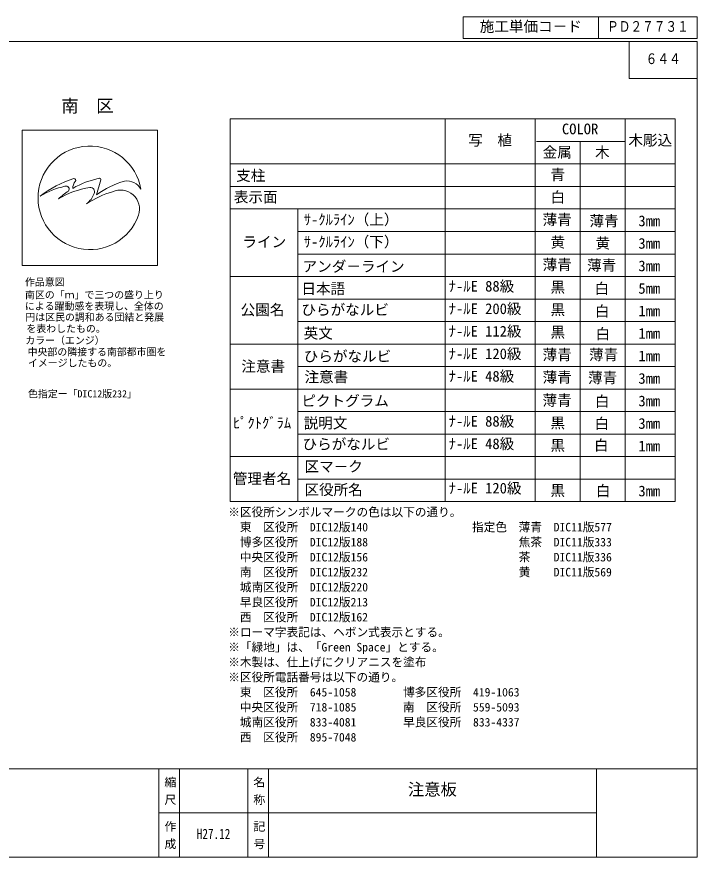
# Model space of a CAD drawing. Units: millimetres on the paper. Extents: x 11 to 1802, y 10 to 5867.
# Drawn here: x 133.8 to 285, y 9.5 to 196.2 of the extents above; entities that cross this region are included whole.
import ezdxf
from ezdxf.enums import TextEntityAlignment as Align

# ---------------------------------------------------------------- set-up
doc = ezdxf.new("R2010")
doc.units = ezdxf.units.MM
for name, color, linetype, lineweight in [('0_2', 7, 'Continuous', 13), ('_0-0_', 7, 'Continuous', 13), ('寸法', 3, 'Continuous', 13), ('本体', 7, 'Continuous', 13)]:
    doc.layers.add(name, color=color, linetype=linetype, lineweight=lineweight)
doc.styles.add('@ＭＳ ゴシック', font='')
doc.styles.add('ＭＳ ゴシック', font='')
doc.styles.get('@ＭＳ ゴシック').set_extended_font_data('@MS Gothic')
doc.styles.get('ＭＳ ゴシック').set_extended_font_data('MS Gothic')

msp = doc.modelspace()

# ---------------------------------------------------------------- linework, layer by layer
at = {"layer": '0_2'}
msp.add_line((262.571, 19.368), (165.376, 19.368), dxfattribs=at)
at = {"layer": '_0-0_'}
for p, q in [((232.944, 196.207), (284.955, 196.207)), ((232.944, 196.207), (232.944, 191.369)), ((263.064, 196.207), (263.064, 191.369)), ((284.955, 196.207), (284.955, 191.369)), ((232.944, 191.369), (284.955, 191.369)), ((269.82, 190.721), (269.82, 182.521)), ((284.955, 182.521), (269.82, 182.521)), ((165.376, 29.197), (165.376, 9.539)), ((169.973, 29.197), (169.973, 9.539)), ((185.12, 29.197), (185.12, 9.55)), ((189.716, 29.197), (189.716, 9.539)), ((262.571, 29.197), (262.571, 9.539))]:
    msp.add_line(p, q, dxfattribs=at)
at = {"layer": '_0-0_', "color": 6}
for p, q in [((284.955, 190.721), (11.142, 190.721)), ((284.955, 9.539), (284.955, 190.721)), ((11.142, 9.539), (284.955, 9.539))]:
    msp.add_line(p, q, dxfattribs=at)
at = {"layer": '_0-0_', "color": 3}
msp.add_line((11.142, 29.197), (284.955, 29.197), dxfattribs=at)
at = {"layer": '寸法'}
for p, q in [((181.239, 173.52), (181.239, 88.52)), ((181.239, 173.52), (280.035, 173.52)), ((228.963, 173.52), (228.963, 88.52)), ((248.963, 173.52), (248.963, 88.52)), ((268.963, 173.52), (268.963, 88.52)), ((280.035, 173.52), (280.035, 88.52)), ((249.261, 168.52), (268.963, 168.52)), ((258.963, 168.52), (258.963, 88.52)), ((181.239, 163.52), (280.035, 163.52)), ((181.239, 158.52), (280.035, 158.52)), ((181.239, 153.52), (280.035, 153.52)), ((196.239, 153.52), (196.239, 123.52)), ((196.239, 148.52), (280.035, 148.52)), ((196.239, 143.52), (280.035, 143.52)), ((181.239, 138.52), (280.035, 138.52)), ((196.239, 133.52), (280.035, 133.52)), ((196.239, 128.52), (280.035, 128.52)), ((181.239, 123.52), (280.035, 123.52)), ((196.239, 123.52), (196.239, 88.52)), ((196.239, 118.52), (280.035, 118.52)), ((181.239, 113.52), (280.035, 113.52)), ((196.239, 108.52), (280.035, 108.52)), ((196.239, 103.52), (280.035, 103.52)), ((181.239, 98.52), (280.035, 98.52)), ((196.239, 93.52), (280.035, 93.52)), ((181.239, 88.52), (280.035, 88.52))]:
    msp.add_line(p, q, dxfattribs=at)
at = {"layer": '本体'}
for p, q in [((135.065, 170.996), (135.065, 140.996)), ((135.065, 170.996), (165.065, 170.996)), ((165.065, 170.996), (165.065, 140.996)), ((152.505, 160), (151.563, 156.635)), ((151.019, 156.95), (150.358, 155.628)), ((135.065, 140.996), (165.065, 140.996))]:
    msp.add_line(p, q, dxfattribs=at)
for centre, radius, start, end in [((150.065, 155.997), 11.5, 9.59037, 340.4472), ((154.14, 136.626), 24.855, 107.87808, 127.33396), ((148.505, 158.179), 2.227, 139.05541, 182.10769), ((156.184, 140.919), 19.829, 101.70051, 119.96499), ((146.566, 159.91), 0.375, 313.64237, 98.8062), ((162.598, 142.197), 18.172, 105.42221, 127.39093), ((152.246, 160.068), 0.274, 345.50764, 109.56301), ((158.29, 156.199), 3.554, 28.83096, 98.48633), ((148.299, 141.119), 17.844, 102.12988, 121.15747), ((153.02, 138.863), 19.637, 98.6409, 120.43806), ((156.184, 140.919), 19.829, 123.24057, 131.39733), ((144.809, 157.94), 0.67, 317.88531, 112.07766), ((160.41, 138.667), 19.426, 105.78691, 124.68185), ((150.188, 157.359), 0.926, 333.83161, 97.35834), ((156.844, 153.465), 4.266, 342.0314, 114.58207), ((162.598, 142.197), 18.172, 132.34396, 136.77854)]:
    msp.add_arc(centre, radius, start, end, dxfattribs=at)

# ---------------------------------------------------------------- texts
at = {"layer": '_0-0_', "style": 'ＭＳ ゴシック'}
for s, height, p in [('施工単価コ－ド', 2.374, (236.673, 192.169)), ('注意板', 2.658, (220.705, 22.469))]:
    msp.add_text(s, height=height, dxfattribs=at).set_placement(p, align=Align.BOTTOM_LEFT)
at = {"layer": '_0-0_', "style": 'ＭＳ ゴシック', "width": 0.8}
for s, height, p in [('ＰＤ２７７３１', 2.374, (264.945, 192.169)), ('６４４', 2.374, (273.503, 185.002)), ('H27.12', 2.279, (173.817, 12.9))]:
    msp.add_text(s, height=height, dxfattribs=at).set_placement(p, align=Align.BOTTOM_LEFT)
at = {"layer": '_0-0_', "style": '@ＭＳ ゴシック'}
for s, p in [(' 縮 尺 ', (166.379, 28.815)), ('名 称', (186.123, 27.52)), ('作 成', (166.379, 17.691)), ('記 号', (186.123, 17.691))]:
    msp.add_text(s, height=1.899, rotation=270, dxfattribs=at).set_placement(p, align=Align.BOTTOM_LEFT)
at = {"layer": '寸法', "style": 'ＭＳ ゴシック'}
for s, height, p in [('南\u3000区', 2.848, (143.711, 174.148)), ('COLOR', 2.374, (254.916, 169.401)), ('写\u3000植', 2.374, (234.107, 166.901)), ('木彫込', 2.374, (269.685, 166.901)), ('金属', 2.374, (250.629, 164.25)), ('木', 2.374, (262.252, 164.206)), ('支柱', 2.374, (182.562, 159.065)), ('青', 2.374, (252.379, 159.25)), ('表示面', 2.374, (182.049, 154.28)), ('白', 2.374, (252.379, 154.25)), ('ｻ-ｸﾙﾗｲﾝ（上）', 2.374, (197.571, 149.277)), ('薄青', 2.374, (250.629, 149.25)), ('薄青', 2.374, (261.034, 148.983)), ('3mm', 2.374, (271.891, 148.983)), ('ライン', 2.374, (183.955, 144.308)), ('ｻ-ｸﾙﾗｲﾝ（下）', 2.374, (197.571, 144.336)), ('黄', 2.374, (252.379, 144.25)), ('黄', 2.374, (262.362, 144.031)), ('3mm', 2.374, (271.891, 143.983)), ('アンダ－ライン', 2.374, (197.311, 138.862)), ('薄青', 2.374, (250.629, 139.25)), ('薄青', 2.374, (260.502, 139.14)), ('3mm', 2.374, (271.891, 138.983)), ('作品意図', 1.614, (135.665, 135.995)), ('日本語', 2.374, (197.051, 133.921)), ('ﾅ-ﾙE 88級', 2.374, (229.774, 134.469)), ('黒', 2.374, (252.379, 134.25)), ('白', 2.374, (262.143, 133.954)), ('5mm', 2.374, (271.891, 133.983)), ('南区の「ｍ」で三つの盛り上り', 1.614, (135.665, 133.162)), ('による躍動感を表現し、全体の', 1.614, (135.645, 130.653)), ('公園名', 2.374, (183.57, 129.24)), ('ひらがなルビ', 2.374, (197.051, 129.24)), ('ﾅ-ﾙE 200級', 2.374, (229.774, 129.469)), ('黒', 2.374, (252.379, 129.25)), ('白', 2.374, (262.252, 128.908)), ('1mm', 2.374, (271.891, 128.983)), ('円は区民の調和ある団結と発展', 1.614, (135.73, 128.196)), ('を表わしたもの。', 1.614, (135.984, 125.655)), ('英文', 2.374, (197.555, 124.039)), ('ﾅ-ﾙE 112級', 2.374, (229.774, 124.469)), ('黒', 2.374, (252.379, 124.25)), ('白', 2.374, (262.362, 123.861)), ('1mm', 2.374, (271.891, 123.983)), ('カラー（エンジ）', 1.614, (135.73, 123.03)), ('中央部の隣接する南部都市圏を', 1.614, (136.238, 120.489)), ('ひらがなルビ', 2.374, (197.571, 118.911)), ('ﾅ-ﾙE 120級', 2.374, (229.774, 119.469)), ('薄青', 2.374, (250.629, 119.25)), ('薄青', 2.374, (260.941, 119.25)), ('1mm', 2.374, (271.891, 118.983)), ('イメージしたもの。', 1.614, (136.323, 118.032)), ('注意書', 2.374, (183.699, 116.673)), ('注意書', 2.374, (197.741, 114.319)), ('ﾅ-ﾙE 48級', 2.374, (229.774, 114.469)), ('薄青', 2.374, (250.629, 114.25)), ('薄青', 2.374, (260.722, 114.14)), ('3mm', 2.374, (271.891, 113.983)), ('色指定ー「DIC12版232」', 1.614, (136.323, 111.172)), ('ピクトグラム', 2.374, (197.051, 109.016)), ('薄青', 2.374, (250.608, 109.107)), ('白', 2.374, (262.252, 108.895)), ('3mm', 2.374, (271.891, 108.983)), ('ﾋﾟｸﾄｸﾞﾗﾑ', 2.374, (181.824, 104.105)), ('説明文', 2.374, (197.555, 104.075)), ('ﾅ-ﾙE 88級', 2.374, (229.774, 104.469)), ('黒', 2.374, (252.358, 104.107)), ('白', 2.374, (262.143, 103.958)), ('3mm', 2.374, (271.891, 103.983)), ('ひらがなルビ', 2.374, (197.311, 99.394)), ('ﾅ-ﾙE 48級', 2.374, (229.774, 99.469)), ('黒', 2.374, (252.358, 99.107)), ('白', 2.374, (262.033, 99.131)), ('1mm', 2.374, (271.891, 98.983)), ('区マ－ク', 2.374, (197.749, 94.42)), ('管理者名', 2.374, (181.82, 91.731)), ('区役所名', 2.374, (197.734, 89.275)), ('ﾅ-ﾙE 120級', 2.374, (229.774, 89.617)), ('黒', 2.374, (252.358, 89.102)), ('白', 2.374, (262.472, 89.038)), ('3mm', 2.374, (271.891, 88.983)), ('※区役所シンボルマークの色は以下の通り。', 1.899, (180.796, 84.668)), ('\u3000東\u3000区役所\u3000DIC12版140\u3000\u3000\u3000', 1.899, (180.796, 81.334)), ('指定色\u3000薄青\u3000DIC11版577', 1.899, (234.946, 81.334)), ('\u3000博多区役所\u3000DIC12版188', 1.899, (180.796, 78.001)), ('\u3000\u3000\u3000\u3000焦茶\u3000DIC11版333', 1.899, (234.946, 78.001)), ('\u3000中央区役所\u3000DIC12版156', 1.899, (180.796, 74.668)), ('\u3000\u3000\u3000\u3000茶\u3000\u3000DIC11版336', 1.899, (234.946, 74.668)), ('\u3000南\u3000区役所\u3000DIC12版232', 1.899, (180.796, 71.334)), ('\u3000\u3000\u3000\u3000黄\u3000\u3000DIC11版569\u3000', 1.899, (234.946, 71.334)), ('\u3000城南区役所\u3000DIC12版220', 1.899, (180.796, 68.001)), ('\u3000早良区役所\u3000DIC12版213', 1.899, (180.796, 64.668)), ('\u3000西\u3000区役所\u3000DIC12版162', 1.899, (180.796, 61.334)), ('※ローマ字表記は、ヘボン式表示とする。', 1.899, (180.796, 58.001)), ('※「緑地」は、「Green Space」とする。', 1.899, (180.796, 54.668)), ('※木製は、仕上げにクリアニスを塗布', 1.899, (180.796, 51.334)), ('※区役所電話番号は以下の通り。', 1.899, (180.796, 48.001)), ('\u3000東\u3000区役所\u3000645-1058\u3000\u3000\u3000\u3000博多区役所\u3000419-1063', 1.899, (180.796, 44.668)), ('\u3000中央区役所\u3000718-1085\u3000\u3000\u3000\u3000南\u3000区役所\u3000559-5093', 1.899, (180.796, 41.334)), ('\u3000城南区役所\u3000833-4081\u3000\u3000\u3000\u3000早良区役所\u3000833-4337', 1.899, (180.796, 38.001)), ('\u3000西\u3000区役所\u3000895-7048', 1.899, (180.796, 34.668))]:
    msp.add_text(s, height=height, dxfattribs=at).set_placement(p, align=Align.BOTTOM_LEFT)

doc.saveas('drawing.dxf')
